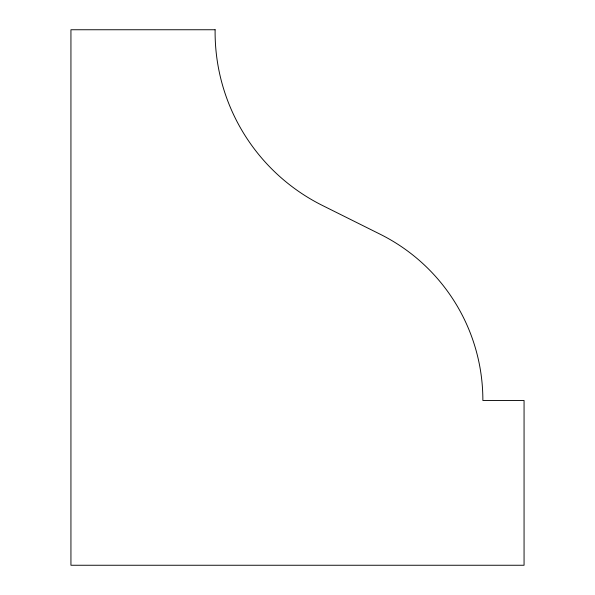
<?xml version="1.0" encoding="UTF-8"?>
<svg xmlns="http://www.w3.org/2000/svg" width="595" height="595" viewBox="0 0 595 595"><rect width="100%" height="100%" fill="white"/><g stroke="black" fill="none" stroke-linecap="round" stroke-linejoin="round"><path stroke-width="0.89" d="M215.115 29.75L70.939 29.75L70.939 565.25L524.061 565.25L524.061 400.48L482.865 400.48A185.32 185.32 0 0 0 380.205 234.251L322.43 205.461A193.754 193.754 0 0 1 215.115 29.75"/></g></svg>
